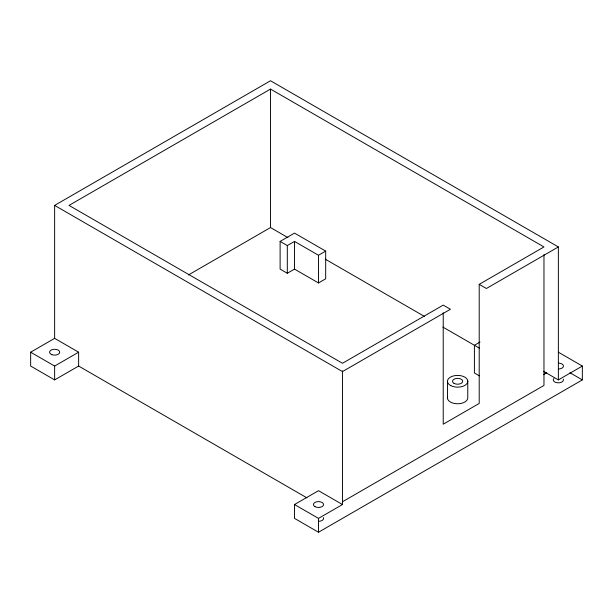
<?xml version="1.0" encoding="UTF-8"?>
<svg xmlns="http://www.w3.org/2000/svg" width="613" height="613" viewBox="0 0 613 613"><rect width="100%" height="100%" fill="white"/><g stroke="black" fill="none" stroke-linecap="round" stroke-linejoin="round"><path stroke-width="0.92" d="M306.914 497.856L78.625 366.053L54.634 379.899L30.65 366.053L30.65 352.199L54.634 338.353L54.634 205.401L270.517 80.763L558.366 246.947L558.366 379.899L543.478 371.302M443.222 312.737L443.222 424.211L479.205 403.438L479.205 284.34L543.969 246.947L270.517 89.077L69.031 205.401L342.483 363.279L443.222 305.113L450.425 309.266L342.483 371.585L54.634 205.401M188.429 274.953L270.517 227.561L287.918 237.606M30.65 352.199L54.634 366.053L78.625 352.199L78.625 366.053M280.118 241.415L294.508 233.101L325.687 251.108L325.687 278.8L318.492 282.961L294.508 269.107L287.313 273.268L280.118 269.107L280.118 241.415L287.313 245.568L294.508 241.415L318.492 255.261L325.687 251.108M558.366 246.947L486.4 288.493L479.205 284.34M480.002 342.046L474.408 345.28L474.408 372.972L479.374 375.838M558.366 352.199L582.35 366.053L582.35 379.899L318.492 532.237L294.508 518.383L294.508 504.537L318.492 490.691L342.483 504.537L342.483 370.919M543.478 374.643L546.781 372.735M342.483 501.771L543.969 385.439L543.969 254.587M294.508 504.537L318.492 518.383L342.483 504.537M558.366 379.899L582.35 366.053M569.944 372.735L582.35 379.899M325.212 259.138L424.648 316.546M442.877 327.074L479.374 348.146M54.634 338.353L78.625 352.199M467.773 380.926L467.773 397.546A10.176 5.877 0 0 1 456.907 403.76A10.176 5.877 0 0 1 447.643 396.734M447.459 381.638L447.459 398.258M318.492 255.261L318.492 282.961M318.492 518.383L318.492 532.237M294.508 241.415L294.508 269.107M287.313 245.568L287.313 273.268M270.517 89.077L270.517 227.561M54.634 366.053L54.634 379.899M323.411 517.625A5.088 2.935 0 0 1 318.492 521.326M563.278 379.14A5.088 2.935 0 0 1 557.7 382.811A5.088 2.935 0 0 1 553.953 378.428M558.366 363.111A5.088 2.935 0 0 1 563.454 366.053A5.088 2.935 0 0 1 558.366 368.988M454.018 383.363A5.088 2.935 0 0 0 462.531 382.045A5.088 2.935 0 0 0 456.302 378.443A5.088 2.935 0 0 0 454.018 383.363M450.877 385.684A10.176 5.877 0 0 0 467.589 382.458A10.176 5.877 0 0 0 454.386 375.715A10.176 5.877 0 0 0 450.877 385.684M51.867 354.666A5.088 2.935 0 0 0 59.722 352.352A5.088 2.935 0 0 0 52.327 349.586A5.088 2.935 0 0 0 51.867 354.666M314.898 506.614A5.088 2.935 0 0 0 323.411 505.296A5.088 2.935 0 0 0 317.174 501.702A5.088 2.935 0 0 0 314.898 506.614"/></g></svg>
